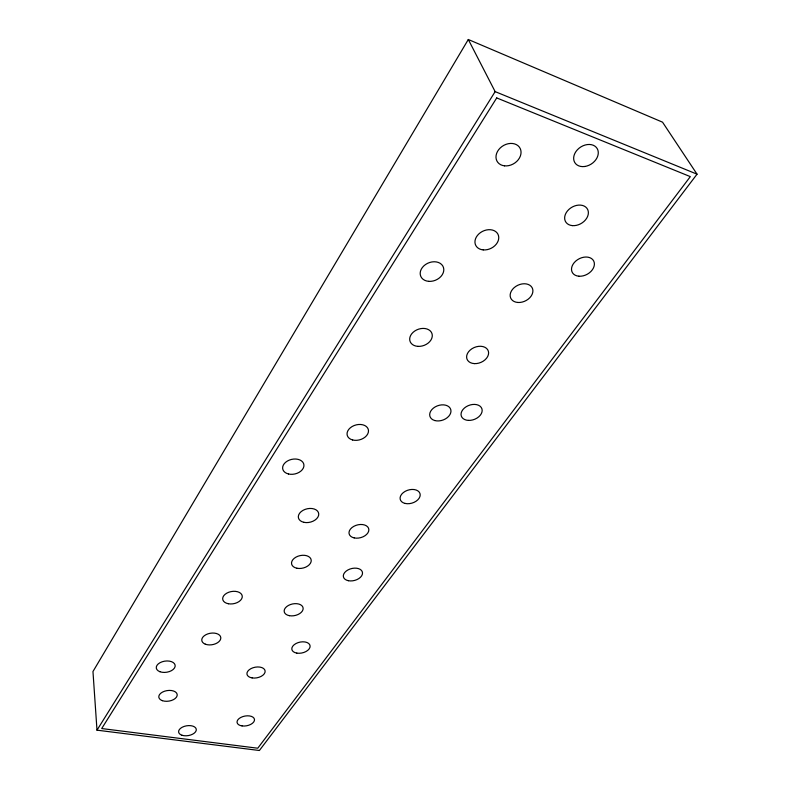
<?xml version="1.0" encoding="UTF-8"?>
<svg xmlns="http://www.w3.org/2000/svg" width="790" height="790" viewBox="0 0 790 790"><rect width="100%" height="100%" fill="white"/><g stroke="black" fill="none" stroke-linecap="round" stroke-linejoin="round"><path stroke-width="1.19" d="M468.302 39.5L92.963 671.53L96.992 730.167L259.387 750.5L697.037 174.175L662.534 122.174L468.302 39.5L495.142 91.62L697.037 174.175M96.992 730.167L495.142 91.62M496.722 97.921L101.713 728.548L257.757 748.219L690.322 176.624L496.722 97.921M584.689 166.502A13.213 10.013 -33.5 0 0 597.22 148.629A13.213 10.013 -33.5 0 0 575.989 151.492A13.213 10.013 -33.5 0 0 584.689 166.502M181.967 735.243A8.937 4.967 -9.2 0 0 196.216 730.444A8.937 4.967 -9.2 0 0 184.169 726.405A8.937 4.967 -9.2 0 0 181.967 735.243M417.94 346.366A11.633 8.572 -20.2 0 0 431.942 333.489A11.633 8.572 -20.2 0 0 413.081 332.333A11.633 8.572 -20.2 0 0 417.94 346.366M434.806 420.547A10.961 7.623 -19.3 0 0 450.972 411.254A10.961 7.623 -19.3 0 0 435.201 406.89A10.961 7.623 -19.3 0 0 434.806 420.547M303.883 522.318A10.369 6.873 -13 0 0 318.735 513.875A10.369 6.873 -13 0 0 302.975 510.37A10.369 6.873 -13 0 0 303.883 522.318M289.407 615.687A9.628 5.915 -12.1 0 0 303.133 608.162A9.628 5.915 -12.1 0 0 288.419 605.446A9.628 5.915 -12.1 0 0 289.407 615.687M205.281 644.166A9.618 5.806 -9.6 0 0 220.696 638.903A9.618 5.806 -9.6 0 0 207.869 633.876A9.618 5.806 -9.6 0 0 205.281 644.166M483.213 249.897A12.423 9.49 -26.3 0 0 498.49 235.618A12.423 9.49 -26.3 0 0 478.839 233.929A12.423 9.49 -26.3 0 0 483.213 249.897M572.315 225.614A12.62 9.362 -30.4 0 0 588.224 211.147A12.62 9.362 -30.4 0 0 568.978 209.35A12.62 9.362 -30.4 0 0 572.315 225.614M352.626 439.971A10.942 7.673 -15.7 0 0 368.496 430.738A10.942 7.673 -15.7 0 0 352.172 426.501A10.942 7.673 -15.7 0 0 352.626 439.971M296.922 568.237A10.003 6.399 -12.5 0 0 311.221 560.248A10.003 6.399 -12.5 0 0 295.974 557.138A10.003 6.399 -12.5 0 0 296.922 568.237M252.129 677.919A9.213 5.372 -10.9 0 0 265.114 670.937A9.213 5.372 -10.9 0 0 250.855 668.686A9.213 5.372 -10.9 0 0 252.129 677.919M517.845 302.471A11.919 8.7 -25.5 0 0 532.697 289.14A11.919 8.7 -25.5 0 0 514.033 287.767A11.919 8.7 -25.5 0 0 517.845 302.471M474.306 363.607A11.406 8.157 -22 0 0 488.348 351.145A11.406 8.157 -22 0 0 470.149 350.089A11.406 8.157 -22 0 0 474.306 363.607M405.072 503.428A10.309 6.794 -16.8 0 0 420.201 494.955A10.309 6.794 -16.8 0 0 405.151 491.36A10.309 6.794 -16.8 0 0 405.072 503.428M354.167 537.901A10.122 6.567 -14.7 0 0 368.851 529.705A10.122 6.567 -14.7 0 0 353.742 526.377A10.122 6.567 -14.7 0 0 354.167 537.901M228.379 603.748A9.895 6.182 -10.2 0 0 242.234 596.006A9.895 6.182 -10.2 0 0 226.799 593.152A9.895 6.182 -10.2 0 0 228.379 603.748M578.882 276.214A12.127 8.729 -28.5 0 0 594.258 262.606A12.127 8.729 -28.5 0 0 575.722 261.105A12.127 8.729 -28.5 0 0 578.882 276.214M162.375 700.671A9.283 5.333 -8.5 0 0 177.138 695.664A9.283 5.333 -8.5 0 0 164.508 691.23A9.283 5.333 -8.5 0 0 162.375 700.671M296.823 653.113A9.302 5.52 -12.2 0 0 310.105 645.963A9.302 5.52 -12.2 0 0 295.934 643.554A9.302 5.52 -12.2 0 0 296.823 653.113M288.508 473.98A10.803 7.465 -12.7 0 0 303.933 464.994A10.803 7.465 -12.7 0 0 287.402 461.034A10.803 7.465 -12.7 0 0 288.508 473.98M504.543 165.841A13.223 10.428 -31.2 0 0 520.798 150.169A13.223 10.428 -31.2 0 0 500.208 147.977A13.223 10.428 -31.2 0 0 504.543 165.841M428.743 281.349A12.186 9.332 -22.7 0 0 443.457 267.454A12.186 9.332 -22.7 0 0 423.786 265.934A12.186 9.332 -22.7 0 0 428.743 281.349M242.066 725.921A8.848 4.938 -10.6 0 0 254.479 719.374A8.848 4.938 -10.6 0 0 240.762 717.468A8.848 4.938 -10.6 0 0 242.066 725.921M159.945 671.727A9.529 5.629 -8.3 0 0 175.103 666.553A9.529 5.629 -8.3 0 0 162.118 661.793A9.529 5.629 -8.3 0 0 159.945 671.727M348.36 580.709A9.776 6.123 -14.1 0 0 362.521 572.938A9.776 6.123 -14.1 0 0 347.896 569.965A9.776 6.123 -14.1 0 0 348.36 580.709M468.48 420.399A10.922 7.515 -20.4 0 0 481.91 408.795A10.922 7.515 -20.4 0 0 464.431 408.015A10.922 7.515 -20.4 0 0 468.48 420.399"/></g></svg>
